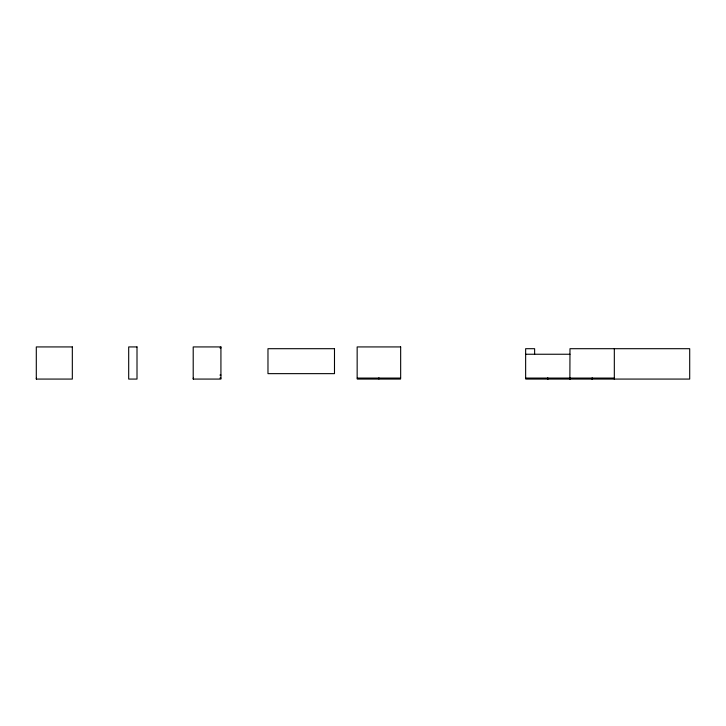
<?xml version="1.0" encoding="UTF-8"?>
<svg xmlns="http://www.w3.org/2000/svg" width="726" height="726" viewBox="0 0 726 726"><rect width="100%" height="100%" fill="white"/><g stroke="black" fill="none" stroke-linecap="round" stroke-linejoin="round"><path stroke-width="1.09" d="M219.924 347.926L220.922 347.926M525.642 354.243L569.983 354.243M219.924 375.079L220.922 375.079M219.924 378.074L220.922 378.074M614.323 348.698L614.323 378.074L525.642 378.074L525.642 348.698L534.626 348.698L534.626 354.243M614.214 378.074L614.214 379.072M592.262 378.074L592.262 379.072M592.044 378.074L592.044 379.072M570.091 378.074L570.091 379.072M569.874 379.072L569.983 348.698L689.7 348.698L689.7 379.072L525.751 379.072L525.751 378.074M547.921 378.074L547.921 379.072M547.703 378.074L547.703 379.072M400.552 378.074L400.552 379.072L379.017 379.072L379.017 378.074M378.8 378.074L378.8 379.072L357.265 379.072L357.265 378.074M193.316 378.074L193.316 379.072M36.409 378.074L36.409 379.072M72.328 346.928L36.3 346.928L36.3 379.072L72.328 379.072L72.328 346.928M137.005 346.928L128.693 346.928L128.693 379.072L137.005 379.072L137.005 346.928M220.922 346.928L193.207 346.928L193.207 379.072L220.922 379.072L220.922 346.928M400.661 346.928L357.156 346.928L357.156 378.074L400.661 378.074L400.661 346.928M334.486 348.698L267.976 348.698L267.976 373.645L334.486 373.645L334.486 348.698"/></g></svg>
